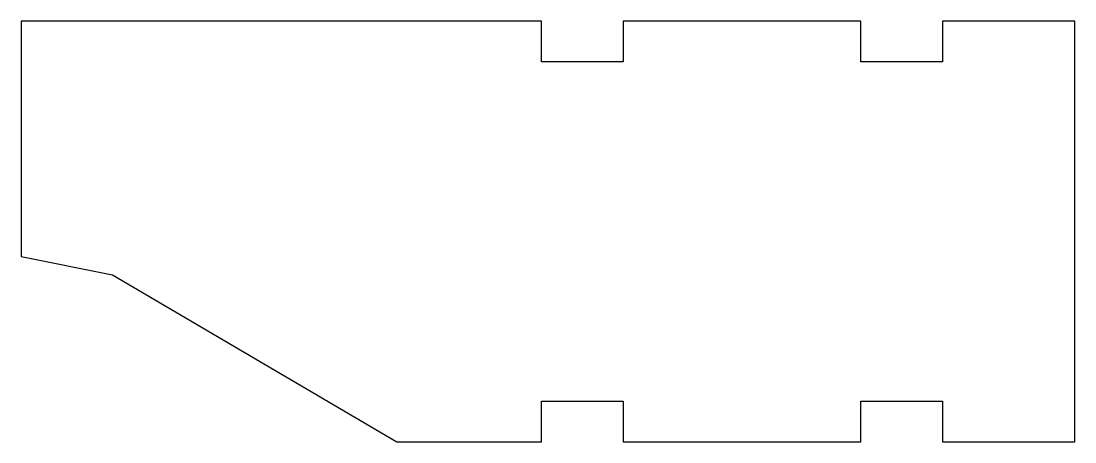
# Model space of a CAD drawing. Header units: millimetres. Extents: x 1932.2 to 2011, y 1392.7 to 1424.2.
import ezdxf

# ---------------------------------------------------------------- set-up
doc = ezdxf.new("R2010")
doc.units = ezdxf.units.MM

msp = doc.modelspace()

# ---------------------------------------------------------------- linework, layer by layer
at = {"color": 254, "true_color": 0xcad1ee, "extrusion": (3.46083e-07, -1.46189e-07, -1)}
for p, q in [((1932.243, 1424.221, 94.56), (1932.243, 1406.593, 94.56)), ((1971.159, 1424.221, 94.56), (1932.243, 1424.221, 94.56)), ((1971.159, 1421.173, 94.56), (1971.159, 1424.221, 94.56)), ((1977.255, 1424.221, 94.56), (1977.255, 1421.173, 94.56)), ((1995.042, 1424.221, 94.56), (1977.255, 1424.221, 94.56)), ((1995.042, 1421.173, 94.56), (1995.042, 1424.221, 94.56)), ((2011.042, 1424.221, 94.56), (2001.138, 1424.221, 94.56)), ((2001.138, 1424.221, 94.56), (2001.138, 1421.173, 94.56)), ((2011.042, 1392.725, 94.56), (2011.042, 1424.221, 94.56)), ((1977.255, 1421.173, 94.56), (1971.159, 1421.173, 94.56)), ((2001.138, 1421.173, 94.56), (1995.042, 1421.173, 94.56)), ((1932.243, 1406.593, 94.56), (1939.088, 1405.237, 94.56)), ((1939.088, 1405.237, 94.56), (1960.345, 1392.725, 94.56)), ((1971.159, 1395.773, 94.56), (1977.255, 1395.773, 94.56)), ((1971.159, 1392.725, 94.56), (1971.159, 1395.773, 94.56)), ((1977.255, 1395.773, 94.56), (1977.255, 1392.725, 94.56)), ((1995.042, 1395.773, 94.56), (2001.138, 1395.773, 94.56)), ((1995.042, 1392.725, 94.56), (1995.042, 1395.773, 94.56)), ((2001.138, 1395.773, 94.56), (2001.138, 1392.725, 94.56)), ((1960.345, 1392.725, 94.56), (1971.159, 1392.725, 94.56)), ((1977.255, 1392.725, 94.56), (1995.042, 1392.725, 94.56)), ((2001.138, 1392.725, 94.56), (2011.042, 1392.725, 94.56))]:
    msp.add_line(p, q, dxfattribs=at)

doc.saveas('drawing.dxf')
